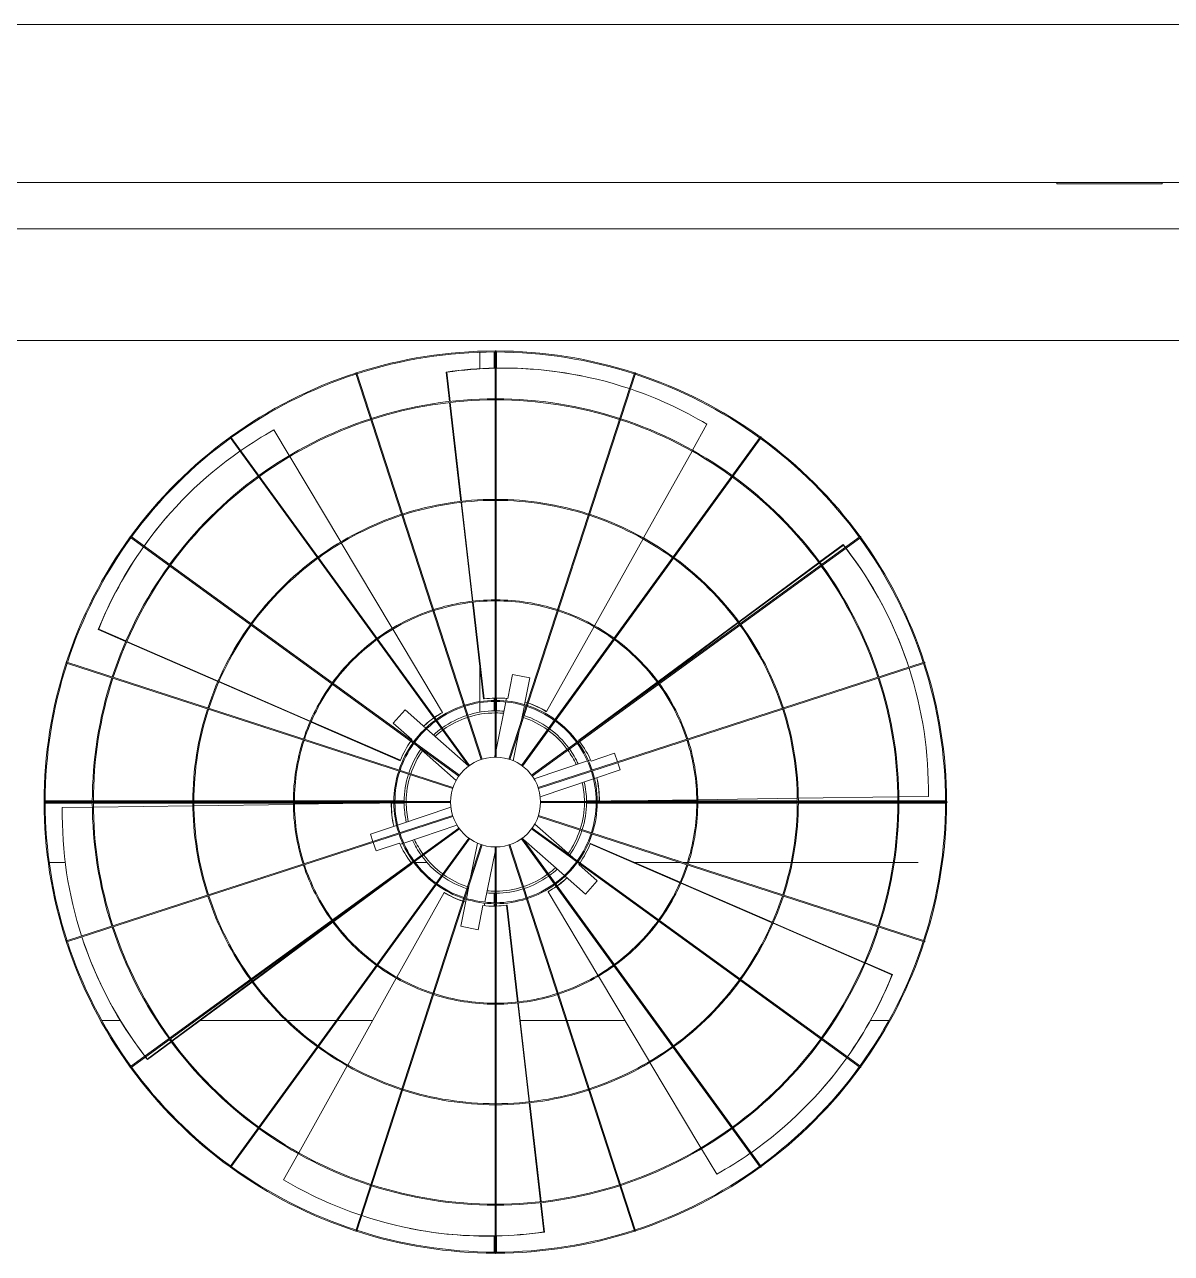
# Model space of a CAD drawing. Header units: millimetres. Extents: x -312439 to 477422, y -331570 to 212570.
# Drawn here: x 347127 to 348215, y 203168 to 204335 of the extents above; entities that cross this region are included whole.
import ezdxf

# ---------------------------------------------------------------- set-up
doc = ezdxf.new("R2010")
doc.units = ezdxf.units.MM
doc.layers.add("MS-110TR'S", color=3, linetype='Continuous', lineweight=5)

msp = doc.modelspace()

# ---------------------------------------------------------------- linework, layer by layer
at = {"color": 7, "linetype": 'Continuous', "lineweight": 0}
msp.add_line((342206.047, 204334.812, 0), (351809.752, 204334.812, 0), dxfattribs=at)
at = {"layer": "MS-110TR'S", "color": 3, "linetype": 'Continuous', "lineweight": 0}
for p, q in [((342257.014, 204184.812, 0), (351659.752, 204184.812, 0)), ((348106.558, 204184.812, 0), (348106.558, 204183.812, 0)), ((348106.558, 204183.812, 0), (348206.558, 204183.812, 0)), ((348206.558, 204183.812, 0), (348206.558, 204184.812, 0)), ((346959.383, 204140.812, 0), (351658.752, 204140.812, 0)), ((346958.383, 204034.812, 0), (351658.752, 204034.812, 0)), ((347558.927, 204023.797, 0), (347558.927, 204008.221, 0)), ((347572.627, 204024.049, 0), (347572.627, 204008.772, 0)), ((347573.377, 204024.8, 0), (347573.377, 203639.548, 0)), ((347574.377, 203639.548, 0), (347574.377, 204024.8, 0)), ((347574.627, 204008.81, 0), (347574.627, 204024.049, 0)), ((347441.171, 204003.702, 0), (347560.22, 203637.306, 0)), ((347442.122, 204004.011, 0), (347561.172, 203637.615, 0)), ((347526.948, 204004.987, 0), (347527.542, 204004.868, 0)), ((347530.14, 203977.083, 0), (347526.948, 204004.987, 0)), ((347527.542, 204004.868, 0), (347530.713, 203977.148, 0)), ((347705.633, 204004.011, 0), (347586.583, 203637.615, 0)), ((347587.534, 203637.306, 0), (347706.584, 204003.702, 0)), ((347655.279, 204001.437, 0), (347654.685, 204001.556, 0)), ((347540.981, 203882.304, 0), (347530.253, 203976.089, 0)), ((347530.826, 203976.155, 0), (347541.554, 203882.37, 0)), ((347378.111, 203925.729, 0), (347363.574, 203950.093, 0)), ((347760.772, 203930.851, 0), (347774.482, 203955.404, 0)), ((347548.4, 203631.107, 0), (347321.955, 203942.783, 0)), ((347322.764, 203943.371, 0), (347549.209, 203631.695, 0)), ((347824.991, 203943.371, 0), (347598.545, 203631.695, 0)), ((347599.354, 203631.107, 0), (347825.8, 203942.783, 0)), ((347426.988, 203843.804, 0), (347378.623, 203924.87, 0)), ((347714.262, 203847.56, 0), (347760.284, 203929.978, 0)), ((347551.822, 203787.526, 0), (347541.094, 203881.311, 0)), ((347541.668, 203881.376, 0), (347552.395, 203787.591, 0)), ((347264.107, 203869.877, 0), (347263.707, 203869.422, 0)), ((347539.074, 203621.56, 0), (347227.399, 203848.005, 0)), ((347227.987, 203848.814, 0), (347539.662, 203622.369, 0)), ((347475.865, 203761.88, 0), (347427.5, 203842.946, 0)), ((347608.093, 203622.369, 0), (347919.768, 203848.814, 0)), ((347608.681, 203621.56, 0), (347920.356, 203848.005, 0)), ((347667.752, 203764.269, 0), (347713.774, 203846.687, 0)), ((347881.323, 203824.785, 0), (347903.708, 203841.365, 0)), ((347903.902, 203840.791, 0), (347881.666, 203824.322, 0)), ((347903.708, 203841.365, 0), (347903.902, 203840.791, 0)), ((347804.663, 203768.007, 0), (347880.519, 203824.19, 0)), ((347880.862, 203823.727, 0), (347805.006, 203767.544, 0)), ((347562.426, 203694.82, 0), (347551.936, 203786.532, 0)), ((347552.509, 203786.597, 0), (347563.02, 203694.701, 0)), ((347196.867, 203760.514, 0), (347197.267, 203760.969, 0)), ((347222.813, 203749.246, 0), (347196.867, 203760.514, 0)), ((347197.267, 203760.969, 0), (347223.043, 203749.775, 0)), ((347523.527, 203681.993, 0), (347476.377, 203761.021, 0)), ((347622.277, 203682.831, 0), (347667.264, 203763.396, 0)), ((347728.002, 203711.229, 0), (347803.859, 203767.412, 0)), ((347804.202, 203766.949, 0), (347728.345, 203710.766, 0)), ((347310.314, 203711.245, 0), (347223.73, 203748.848, 0)), ((347223.96, 203749.377, 0), (347310.544, 203711.774, 0)), ((347533.155, 203609.598, 0), (347166.758, 203728.647, 0)), ((347167.067, 203729.598, 0), (347533.464, 203610.549, 0)), ((347558.927, 203725.414, 0), (347558.927, 203692.235, 0)), ((347980.687, 203729.598, 0), (347614.291, 203610.549, 0)), ((347980.996, 203728.647, 0), (347614.6, 203609.598, 0)), ((347964.8, 203728.452, 0), (347964.606, 203729.026, 0)), ((347397.815, 203673.245, 0), (347311.231, 203710.847, 0)), ((347311.461, 203711.376, 0), (347398.046, 203673.774, 0)), ((347589.97, 203718.096, 0), (347585.372, 203695.141, 0)), ((347589.97, 203718.096, 0), (347606.449, 203714.795, 0)), ((347606.449, 203714.795, 0), (347601.363, 203689.404, 0)), ((347652.835, 203655.557, 0), (347727.199, 203710.634, 0)), ((347727.542, 203710.17, 0), (347655.464, 203656.786, 0)), ((347558.927, 203691.223, 0), (347558.927, 203682.213, 0)), ((347562.426, 203694.82, 0), (347563.02, 203694.701, 0)), ((347572.627, 203695.569, 0), (347572.627, 203693.392, 0)), ((347572.627, 203692.392, 0), (347572.627, 203683.465, 0)), ((347583.457, 203691.919, 0), (347574.377, 203646.589, 0)), ((347574.627, 203693.398, 0), (347574.627, 203695.621, 0)), ((347574.627, 203683.465, 0), (347574.627, 203692.398, 0)), ((347584.127, 203695.262, 0), (347583.655, 203692.904, 0)), ((347601.166, 203688.419, 0), (347598.071, 203672.971, 0)), ((347476.833, 203671.647, 0), (347487.931, 203684.268, 0)), ((347487.931, 203684.268, 0), (347507.561, 203667.006, 0)), ((347523.126, 203681.538, 0), (347523.527, 203681.993, 0)), ((347572.627, 203683.465, 0), (347573.377, 203683.465, 0)), ((347574.377, 203683.465, 0), (347574.627, 203683.465, 0)), ((347621.683, 203682.95, 0), (347622.277, 203682.831, 0)), ((347483.219, 203636.155, 0), (347398.733, 203672.846, 0)), ((347398.963, 203673.375, 0), (347483.619, 203636.61, 0)), ((347476.833, 203671.647, 0), (347494.414, 203656.187, 0)), ((347508.315, 203666.343, 0), (347548.392, 203631.101, 0)), ((347596.381, 203664.534, 0), (347590.686, 203636.1, 0)), ((347652.835, 203655.557, 0), (347653.019, 203655.01, 0)), ((347497.833, 203651.523, 0), (347536.526, 203617.499, 0)), ((347573.377, 203641.597, 0), (347572.966, 203639.541, 0)), ((347686.764, 203643.341, 0), (347664.585, 203635.846, 0)), ((347686.764, 203643.341, 0), (347689.579, 203635.012, 0)), ((347483.219, 203636.155, 0), (347483.619, 203636.61, 0)), ((347661.031, 203635.958, 0), (347610.444, 203618.861, 0)), ((347664.068, 203636.984, 0), (347661.983, 203636.279, 0)), ((347689.9, 203634.064, 0), (347692.145, 203627.419, 0)), ((347666.825, 203618.862, 0), (347616.256, 203601.772, 0)), ((347692.145, 203627.419, 0), (347667.776, 203619.184, 0)), ((347145.97, 203597.392, 0), (347531.222, 203597.392, 0)), ((347531.222, 203596.392, 0), (347145.97, 203596.392, 0)), ((347191.18, 203597.892, 0), (347146.471, 203597.892, 0)), ((347146.471, 203595.892, 0), (347191.18, 203595.892, 0)), ((347286.577, 203597.892, 0), (347192.18, 203597.892, 0)), ((347192.18, 203595.892, 0), (347286.577, 203595.892, 0)), ((347381.975, 203597.892, 0), (347287.577, 203597.892, 0)), ((347287.577, 203595.892, 0), (347381.975, 203595.892, 0)), ((347381.985, 203594.723, 0), (347287.597, 203593.371, 0)), ((347477.374, 203597.892, 0), (347382.975, 203597.892, 0)), ((347382.975, 203595.892, 0), (347463.57, 203595.892, 0)), ((347474.877, 203596.054, 0), (347382.984, 203594.737, 0)), ((347475.071, 203595.48, 0), (347474.877, 203596.054, 0)), ((347474.932, 203595.892, 0), (347477.374, 203595.892, 0)), ((347487.055, 203597.892, 0), (347478.374, 203597.892, 0)), ((347478.374, 203595.892, 0), (347487.055, 203595.892, 0)), ((347487.055, 203597.392, 0), (347487.055, 203597.892, 0)), ((347487.055, 203595.892, 0), (347487.055, 203596.392, 0)), ((347616.533, 203597.392, 0), (348001.785, 203597.392, 0)), ((347616.533, 203596.392, 0), (348001.785, 203596.392, 0)), ((347669.381, 203597.892, 0), (347660.2, 203597.892, 0)), ((347660.2, 203597.892, 0), (347660.2, 203597.392, 0)), ((347660.2, 203596.392, 0), (347660.2, 203595.892, 0)), ((347660.2, 203595.892, 0), (347669.381, 203595.892, 0)), ((347672.323, 203597.892, 0), (347670.381, 203597.892, 0)), ((347670.381, 203595.892, 0), (347764.78, 203595.892, 0)), ((347672.184, 203598.304, 0), (347672.378, 203597.73, 0)), ((347672.378, 203597.73, 0), (347764.77, 203599.054, 0)), ((347764.78, 203597.892, 0), (347683.685, 203597.892, 0)), ((347765.77, 203599.068, 0), (347860.157, 203600.421, 0)), ((347860.177, 203597.892, 0), (347765.78, 203597.892, 0)), ((347765.78, 203595.892, 0), (347860.177, 203595.892, 0)), ((347861.157, 203600.435, 0), (347955.544, 203601.787, 0)), ((347955.574, 203597.892, 0), (347861.177, 203597.892, 0)), ((347861.177, 203595.892, 0), (347955.574, 203595.892, 0)), ((347956.544, 203601.802, 0), (347984.535, 203602.203, 0)), ((348000.784, 203597.892, 0), (347956.574, 203597.892, 0)), ((347956.574, 203595.892, 0), (348000.784, 203595.892, 0)), ((347191.21, 203591.99, 0), (347162.72, 203591.582, 0)), ((347166.758, 203465.137, 0), (347533.155, 203584.186, 0)), ((347533.464, 203583.235, 0), (347167.067, 203464.186, 0)), ((347286.597, 203593.356, 0), (347192.21, 203592.004, 0)), ((347480.893, 203575.079, 0), (347531.48, 203592.175, 0)), ((347614.291, 203583.235, 0), (347980.687, 203464.186, 0)), ((347980.996, 203465.137, 0), (347614.6, 203584.186, 0)), ((347227.399, 203345.779, 0), (347539.074, 203572.224, 0)), ((347539.662, 203571.415, 0), (347227.987, 203344.97, 0)), ((347455.109, 203566.365, 0), (347479.942, 203574.757, 0)), ((347486.658, 203557.973, 0), (347537.227, 203575.063, 0)), ((347608.093, 203571.415, 0), (347919.768, 203344.97, 0)), ((347608.681, 203572.224, 0), (347920.356, 203345.779, 0)), ((347647.044, 203544.351, 0), (347611.065, 203575.99, 0)), ((347321.955, 203251.001, 0), (347548.4, 203562.677, 0)), ((347549.209, 203562.089, 0), (347322.764, 203250.413, 0)), ((347457.405, 203559.573, 0), (347455.109, 203566.365, 0)), ((347824.991, 203250.413, 0), (347598.545, 203562.089, 0)), ((347599.354, 203562.677, 0), (347825.8, 203251.001, 0)), ((347639.198, 203527.214, 0), (347600.212, 203561.496, 0)), ((347441.171, 203190.082, 0), (347560.22, 203556.478, 0)), ((347561.172, 203556.169, 0), (347442.122, 203189.773, 0)), ((347460.49, 203550.443, 0), (347457.725, 203558.626, 0)), ((347482.67, 203557.938, 0), (347460.49, 203550.443, 0)), ((347483.186, 203556.8, 0), (347485.707, 203557.652, 0)), ((347550.07, 203525.238, 0), (347556.609, 203557.885, 0)), ((347563.808, 203501.916, 0), (347573.377, 203549.691, 0)), ((347573.377, 203168.984, 0), (347573.377, 203554.236, 0)), ((347574.377, 203554.236, 0), (347574.377, 203168.984, 0)), ((347705.633, 203189.773, 0), (347586.583, 203556.169, 0)), ((347587.534, 203556.478, 0), (347706.584, 203190.082, 0)), ((347664.036, 203557.629, 0), (347663.636, 203557.174, 0)), ((347748.712, 203520.226, 0), (347663.636, 203557.174, 0)), ((347664.036, 203557.629, 0), (347748.943, 203520.755, 0)), ((347165.539, 203539.437, 0), (347150.351, 203539.437, 0)), ((347494.42, 203538.227, 0), (347420.379, 203483.389, 0)), ((347493.947, 203539.437, 0), (347493.731, 203539.437, 0)), ((347494.42, 203538.227, 0), (347494.334, 203538.482, 0)), ((347496.335, 203539.437, 0), (347495.648, 203539.437, 0)), ((347508.861, 203539.437, 0), (347497.583, 203539.437, 0)), ((347652.841, 203537.597, 0), (347670.422, 203522.137, 0)), ((347654.142, 203539.437, 0), (347653.808, 203539.437, 0)), ((347749.087, 203539.437, 0), (347705.925, 203539.437, 0)), ((347755.931, 203539.437, 0), (347752.324, 203539.437, 0)), ((347854.355, 203539.437, 0), (347756.98, 203539.437, 0)), ((347951.227, 203539.437, 0), (347855.376, 203539.437, 0)), ((347974.764, 203539.437, 0), (347952.238, 203539.437, 0)), ((347659.324, 203509.516, 0), (347639.952, 203526.55, 0)), ((347420.037, 203483.853, 0), (347466.034, 203517.921, 0)), ((347546.118, 203505.507, 0), (347548.38, 203516.8, 0)), ((347670.422, 203522.137, 0), (347659.324, 203509.516, 0)), ((347836.214, 203482.226, 0), (347749.629, 203519.828, 0)), ((347749.86, 203520.357, 0), (347836.444, 203482.754, 0)), ((347524.978, 203510.953, 0), (347480.11, 203430.602, 0)), ((347525.572, 203510.834, 0), (347524.978, 203510.953, 0)), ((347540.806, 203478.989, 0), (347545.92, 203504.522, 0)), ((347563.128, 203498.522, 0), (347563.61, 203500.931, 0)), ((347573.377, 203510.32, 0), (347572.627, 203510.32, 0)), ((347572.627, 203510.32, 0), (347572.627, 203501.392, 0)), ((347574.627, 203510.32, 0), (347574.377, 203510.32, 0)), ((347574.627, 203501.387, 0), (347574.627, 203510.32, 0)), ((347624.128, 203512.246, 0), (347623.728, 203511.791, 0)), ((347623.728, 203511.791, 0), (347671.008, 203432.544, 0)), ((347557.285, 203475.688, 0), (347561.883, 203498.643, 0)), ((347572.627, 203500.392, 0), (347572.627, 203498.163, 0)), ((347574.627, 203498.215, 0), (347574.627, 203500.387, 0)), ((347594.752, 203407.132, 0), (347584.235, 203499.083, 0)), ((347584.829, 203498.964, 0), (347584.235, 203499.083, 0)), ((347584.829, 203498.964, 0), (347595.326, 203407.196, 0)), ((347343.376, 203427.075, 0), (347419.233, 203483.258, 0)), ((347419.575, 203482.794, 0), (347343.719, 203426.611, 0)), ((347557.285, 203475.688, 0), (347540.806, 203478.989, 0)), ((347923.715, 203444.225, 0), (347837.131, 203481.827, 0)), ((347837.361, 203482.356, 0), (347923.945, 203444.754, 0)), ((347182.455, 203465.332, 0), (347182.649, 203464.758, 0)), ((347949.988, 203432.815, 0), (347924.632, 203443.827, 0)), ((347924.863, 203444.355, 0), (347950.388, 203433.27, 0)), ((347671.52, 203431.685, 0), (347719.885, 203350.619, 0)), ((347950.388, 203433.27, 0), (347949.988, 203432.815, 0)), ((347266.716, 203370.297, 0), (347342.572, 203426.48, 0)), ((347342.915, 203426.016, 0), (347267.059, 203369.833, 0)), ((347479.622, 203429.729, 0), (347433.6, 203347.311, 0)), ((347605.594, 203312.352, 0), (347594.866, 203406.138, 0)), ((347595.439, 203406.202, 0), (347606.167, 203312.417, 0)), ((347217.824, 203389.437, 0), (347200.229, 203389.437, 0)), ((347375.119, 203389.437, 0), (347293.528, 203389.437, 0)), ((347422.535, 203389.437, 0), (347376.568, 203389.437, 0)), ((347457.123, 203389.437, 0), (347423.771, 203389.437, 0)), ((347640.758, 203389.437, 0), (347597.357, 203389.437, 0)), ((347696.726, 203389.437, 0), (347641.809, 203389.437, 0)), ((347947.026, 203389.437, 0), (347929.509, 203389.437, 0)), ((347243.353, 203352.993, 0), (347265.912, 203369.702, 0)), ((347266.255, 203369.238, 0), (347243.547, 203352.419, 0)), ((347243.547, 203352.419, 0), (347243.353, 203352.993, 0)), ((347720.398, 203349.76, 0), (347768.763, 203268.695, 0)), ((347433.112, 203346.438, 0), (347387.09, 203264.02, 0)), ((347883.148, 203323.907, 0), (347883.548, 203324.362, 0)), ((347616.435, 203217.574, 0), (347605.707, 203311.359, 0)), ((347606.28, 203311.423, 0), (347617.008, 203217.638, 0)), ((347769.275, 203267.836, 0), (347783.68, 203243.691, 0)), ((347386.602, 203263.147, 0), (347372.772, 203238.38, 0)), ((347619.713, 203188.916, 0), (347616.548, 203216.58, 0)), ((347617.122, 203216.645, 0), (347620.307, 203188.797, 0)), ((347491.976, 203192.347, 0), (347492.57, 203192.228, 0)), ((347620.307, 203188.797, 0), (347619.713, 203188.916, 0)), ((347572.627, 203184.974, 0), (347572.627, 203169.735, 0)), ((347574.627, 203169.735, 0), (347574.627, 203185.013, 0))]:
    msp.add_line(p, q, dxfattribs=at)
msp.add_circle((347573.877, 203596.892, 0), 42.659, dxfattribs=at)
for centre, radius, start, end in [((347573.627, 203596.892, 0), 428.158, 90.024494, 107.917544), ((347573.627, 203596.892, 0), 427.158, 90.033533, 107.901042), ((347573.877, 204024.8, 0), 0.5, 0, 180), ((347573.627, 203596.892, 0), 428.158, 72.030975, 89.908558), ((347573.627, 203596.892, 0), 427.158, 72.035174, 89.899401), ((347573.627, 203596.892, 0), 428.158, 108.018773, 125.932197), ((347573.627, 203596.892, 0), 427.158, 108.035174, 125.905805), ((347441.647, 204003.857, 0), 0.5, 18, 198), ((347706.108, 204003.857, 0), 0.5, 342, 162), ((347573.627, 203596.892, 0), 427.158, 54.039937, 71.901042), ((347573.627, 203596.892, 0), 428.158, 54.03841, 71.905364), ((347573.877, 203596.892, 0), 382.698, 90.074858, 107.925142), ((347573.877, 203596.892, 0), 382.698, 72.074858, 89.925142), ((347573.877, 203596.892, 0), 381.698, 90.075054, 107.924946), ((347573.877, 203596.892, 0), 381.698, 72.075054, 89.924946), ((347573.877, 203596.892, 0), 382.698, 108.074858, 125.925142), ((347573.877, 203596.892, 0), 381.698, 108.075054, 125.924946), ((347573.877, 203596.892, 0), 381.698, 54.075054, 71.924946), ((347573.877, 203596.892, 0), 382.698, 54.074858, 71.925142), ((347573.627, 203596.892, 0), 428.158, 126.013622, 143.951759), ((347573.627, 203596.892, 0), 427.158, 126.039937, 143.913223), ((347322.359, 203943.077, 0), 0.5, 36, 216), ((347825.395, 203943.077, 0), 0.5, 324, 144), ((347573.627, 203596.892, 0), 427.158, 36.047356, 53.905805), ((347573.627, 203596.892, 0), 428.158, 36.046941, 53.907446), ((347573.877, 203596.892, 0), 382.698, 126.074858, 143.925142), ((347573.877, 203596.892, 0), 381.698, 126.075054, 143.924946), ((347573.877, 203596.892, 0), 381.698, 36.075054, 53.924946), ((347573.877, 203596.892, 0), 382.698, 36.074858, 53.925142), ((347573.877, 203596.892, 0), 287.302, 90.099714, 107.900286), ((347573.877, 203596.892, 0), 286.302, 90.100062, 107.899938), ((347573.877, 203596.892, 0), 287.302, 72.099714, 89.900286), ((347573.877, 203596.892, 0), 286.302, 72.100062, 89.899938), ((347573.877, 203596.892, 0), 287.302, 108.099714, 125.900286), ((347573.877, 203596.892, 0), 286.302, 108.100062, 125.899938), ((347573.877, 203596.892, 0), 286.302, 54.100062, 71.899938), ((347573.877, 203596.892, 0), 287.302, 54.099714, 71.900286), ((347573.627, 203596.892, 0), 428.158, 144.008871, 161.974926), ((347573.627, 203596.892, 0), 427.158, 144.047356, 161.922571), ((347227.693, 203848.41, 0), 0.5, 54, 234), ((347573.627, 203596.892, 0), 427.158, 18.056704, 35.913223), ((347920.062, 203848.41, 0), 0.5, 306, 126), ((347573.627, 203596.892, 0), 428.158, 18.056552, 35.913726), ((347573.877, 203596.892, 0), 287.302, 126.099714, 143.900286), ((347573.877, 203596.892, 0), 286.302, 126.100062, 143.899938), ((347573.877, 203596.892, 0), 286.302, 36.100062, 53.899938), ((347573.877, 203596.892, 0), 287.302, 36.099714, 53.900286), ((347573.877, 203596.892, 0), 382.698, 144.074858, 161.925142), ((347573.877, 203596.892, 0), 381.698, 144.075054, 161.924946), ((347573.877, 203596.892, 0), 381.698, 18.075054, 35.924946), ((347573.877, 203596.892, 0), 382.698, 18.074858, 35.925142), ((347573.877, 203596.892, 0), 191.905, 90.149282, 107.850718), ((347573.877, 203596.892, 0), 190.905, 90.150064, 107.849936), ((347573.877, 203596.892, 0), 191.905, 72.149282, 89.850718), ((347573.877, 203596.892, 0), 190.905, 72.150064, 89.849936), ((347573.877, 203596.892, 0), 191.905, 108.149282, 125.850718), ((347573.877, 203596.892, 0), 190.905, 108.150064, 125.849936), ((347573.877, 203596.892, 0), 190.905, 54.150064, 71.849936), ((347573.877, 203596.892, 0), 191.905, 54.149282, 71.850718), ((347573.877, 203596.892, 0), 287.302, 144.099714, 161.900286), ((347573.877, 203596.892, 0), 286.302, 144.100062, 161.899938), ((347573.877, 203596.892, 0), 286.302, 18.100062, 35.899938), ((347573.877, 203596.892, 0), 287.302, 18.099714, 35.900286), ((347573.877, 203596.892, 0), 191.905, 126.149282, 143.850718), ((347573.877, 203596.892, 0), 190.905, 126.150064, 143.849936), ((347573.877, 203596.892, 0), 190.905, 36.150064, 53.849936), ((347573.877, 203596.892, 0), 191.905, 36.149282, 53.850718), ((347573.627, 203596.892, 0), 428.158, 162.004374, 197.995626), ((347573.627, 203596.892, 0), 427.158, 162.056704, 179.932934), ((347166.913, 203729.123, 0), 0.5, 72, 252), ((347573.627, 203596.892, 0), 427.158, 0.067066, 17.922571), ((347980.842, 203729.123, 0), 0.5, 288, 108), ((347573.627, 203596.892, 0), 428.158, 0.06691, 17.922771), ((347573.877, 203596.892, 0), 382.698, 162.074858, 179.925142), ((347573.877, 203596.892, 0), 381.698, 162.075054, 179.924946), ((347573.877, 203596.892, 0), 381.698, 0.075054, 17.924946), ((347573.877, 203596.892, 0), 382.698, 0.074858, 17.925142), ((347573.877, 203596.892, 0), 191.905, 144.149282, 161.850718), ((347573.877, 203596.892, 0), 190.905, 144.150064, 161.849936), ((347573.877, 203596.892, 0), 190.905, 18.150064, 35.849936), ((347573.877, 203596.892, 0), 191.905, 18.149282, 35.850718), ((347573.877, 203596.892, 0), 96.508, 108.296845, 125.703155), ((347573.877, 203596.892, 0), 95.508, 108.299953, 125.700047), ((347573.877, 203596.892, 0), 96.508, 90.296845, 107.703155), ((347573.877, 203596.892, 0), 95.508, 90.299953, 107.700047), ((347573.877, 203596.892, 0), 96.508, 72.296845, 89.703155), ((347573.877, 203596.892, 0), 95.508, 72.299953, 89.700047), ((347573.877, 203596.892, 0), 95.508, 54.299953, 71.700047), ((347573.877, 203596.892, 0), 96.508, 54.296845, 71.703155), ((347573.877, 203596.892, 0), 287.302, 162.099714, 179.900286), ((347573.877, 203596.892, 0), 286.302, 162.100062, 179.899938), ((347573.627, 203596.892, 0), 86.578, 108.173543, 125.535257), ((347573.627, 203596.892, 0), 84.578, 108.177647, 125.524267), ((347573.627, 203596.892, 0), 86.578, 90.165445, 107.511756), ((347573.627, 203596.892, 0), 84.578, 90.169358, 107.500211), ((347573.627, 203596.892, 0), 86.578, 84.656808, 89.503658), ((347573.627, 203596.892, 0), 84.578, 84.798838, 89.491921), ((347573.627, 203596.892, 0), 84.578, 72.177647, 72.547384), ((347573.627, 203596.892, 0), 86.578, 72.173543, 72.689414), ((347573.627, 203596.892, 0), 84.578, 54.201702, 71.500211), ((347573.627, 203596.892, 0), 86.578, 54.197043, 71.511756), ((347573.877, 203596.892, 0), 286.302, 0.100062, 17.899938), ((347573.877, 203596.892, 0), 287.302, 0.099714, 17.900286), ((347573.877, 203596.892, 0), 96.508, 126.296845, 143.703155), ((347573.877, 203596.892, 0), 95.508, 126.299953, 143.700047), ((347573.627, 203596.892, 0), 86.578, 126.197043, 132.689414), ((347573.627, 203596.892, 0), 84.578, 126.201702, 132.547384), ((347573.627, 203596.892, 0), 84.578, 36.23917, 53.524267), ((347573.627, 203596.892, 0), 86.578, 36.233645, 53.535257), ((347573.877, 203596.892, 0), 95.508, 36.299953, 53.700047), ((347573.877, 203596.892, 0), 96.508, 36.296845, 53.703155), ((347573.877, 203596.892, 0), 191.905, 162.149282, 179.850718), ((347573.877, 203596.892, 0), 190.905, 162.150064, 179.849936), ((347573.877, 203596.892, 0), 96.508, 144.296845, 161.703155), ((347573.877, 203596.892, 0), 95.508, 144.299953, 161.700047), ((347573.877, 203596.892, 0), 95.508, 18.299953, 35.700047), ((347573.877, 203596.892, 0), 96.508, 18.296845, 35.703155), ((347573.877, 203596.892, 0), 190.905, 0.150064, 17.849936), ((347573.877, 203596.892, 0), 191.905, 0.149282, 17.850718), ((347573.627, 203596.892, 0), 86.578, 144.656808, 161.617982), ((347573.627, 203596.892, 0), 84.578, 144.798838, 161.608948), ((347573.627, 203596.892, 0), 84.578, 24.798838, 35.561735), ((347573.627, 203596.892, 0), 86.578, 24.656808, 35.57186), ((347573.877, 203596.892, 0), 96.508, 162.296845, 179.703155), ((347573.877, 203596.892, 0), 95.508, 162.299953, 179.700047), ((347573.627, 203596.892, 0), 86.578, 162.279766, 179.669108), ((347573.627, 203596.892, 0), 84.578, 162.286382, 179.661283), ((347573.877, 203596.892, 0), 95.508, 0.299953, 17.700047), ((347573.877, 203596.892, 0), 96.508, 0.296845, 17.703155), ((347573.627, 203596.892, 0), 84.578, 0.338717, 12.547384), ((347573.627, 203596.892, 0), 86.578, 0.330892, 12.689414), ((347145.97, 203596.892, 0), 0.5, 90, 270), ((347573.627, 203596.892, 0), 427.158, 180.067066, 197.943296), ((347573.877, 203596.892, 0), 382.698, 180.074858, 197.925142), ((347573.877, 203596.892, 0), 381.698, 180.075054, 197.924946), ((347573.877, 203596.892, 0), 287.302, 180.099714, 197.900286), ((347573.877, 203596.892, 0), 286.302, 180.100062, 197.899938), ((347573.877, 203596.892, 0), 191.905, 180.149282, 197.850718), ((347573.877, 203596.892, 0), 190.905, 180.150064, 197.849936), ((347573.877, 203596.892, 0), 96.508, 180.296845, 197.703155), ((347573.877, 203596.892, 0), 95.508, 180.299953, 197.700047), ((347573.627, 203596.892, 0), 86.578, 180.330892, 192.689414), ((347573.627, 203596.892, 0), 84.578, 180.338717, 192.547384), ((347573.627, 203596.892, 0), 84.578, 342.391052, 359.661283), ((347573.627, 203596.892, 0), 86.578, 342.382018, 359.669108), ((347573.877, 203596.892, 0), 95.508, 342.299953, 359.700047), ((347573.877, 203596.892, 0), 96.508, 342.296845, 359.703155), ((347573.877, 203596.892, 0), 190.905, 342.150064, 359.849936), ((347573.877, 203596.892, 0), 191.905, 342.149282, 359.850718), ((347573.877, 203596.892, 0), 286.302, 342.100062, 359.899938), ((347573.877, 203596.892, 0), 287.302, 342.099714, 359.900286), ((347573.877, 203596.892, 0), 381.698, 342.075054, 359.924946), ((347573.877, 203596.892, 0), 382.698, 342.074858, 359.925142), ((347573.627, 203596.892, 0), 427.158, 342.077429, 359.932934), ((347573.627, 203596.892, 0), 428.158, 342.077229, 359.93309), ((348001.785, 203596.892, 0), 0.5, 270, 90), ((347573.877, 203596.892, 0), 96.508, 198.296845, 215.703155), ((347573.877, 203596.892, 0), 95.508, 198.299953, 215.700047), ((347573.627, 203596.892, 0), 86.578, 204.656808, 215.766355), ((347573.627, 203596.892, 0), 84.578, 204.798838, 215.76083), ((347573.627, 203596.892, 0), 84.578, 324.798838, 341.713618), ((347573.627, 203596.892, 0), 86.578, 324.656808, 341.720234), ((347573.877, 203596.892, 0), 95.508, 324.299953, 341.700047), ((347573.877, 203596.892, 0), 96.508, 324.296845, 341.703155), ((347573.877, 203596.892, 0), 191.905, 198.149282, 215.850718), ((347573.877, 203596.892, 0), 190.905, 198.150064, 215.849936), ((347573.877, 203596.892, 0), 96.508, 216.296845, 233.703155), ((347573.877, 203596.892, 0), 95.508, 216.299953, 233.700047), ((347573.627, 203596.892, 0), 86.578, 216.42814, 233.802957), ((347573.627, 203596.892, 0), 84.578, 216.438265, 233.798298), ((347573.877, 203596.892, 0), 95.508, 306.299953, 323.700047), ((347573.877, 203596.892, 0), 96.508, 306.296845, 323.703155), ((347573.877, 203596.892, 0), 190.905, 324.150064, 341.849936), ((347573.877, 203596.892, 0), 191.905, 324.149282, 341.850718), ((347573.627, 203596.892, 0), 86.578, 234.464743, 251.826457), ((347573.627, 203596.892, 0), 84.578, 234.475733, 251.822353), ((347573.627, 203596.892, 0), 84.578, 288.499789, 305.798298), ((347573.627, 203596.892, 0), 86.578, 288.488244, 305.802957), ((347573.627, 203596.892, 0), 84.578, 306.475733, 312.547384), ((347573.627, 203596.892, 0), 86.578, 306.464743, 312.689414), ((347573.877, 203596.892, 0), 96.508, 234.296845, 251.703155), ((347573.877, 203596.892, 0), 95.508, 234.299953, 251.700047), ((347573.627, 203596.892, 0), 86.578, 252.488244, 252.689414), ((347573.627, 203596.892, 0), 84.578, 252.499789, 252.547384), ((347573.627, 203596.892, 0), 84.578, 264.798838, 269.830642), ((347573.627, 203596.892, 0), 84.578, 270.508079, 287.822353), ((347573.627, 203596.892, 0), 86.578, 270.496342, 287.826457), ((347573.877, 203596.892, 0), 95.508, 288.299953, 305.700047), ((347573.877, 203596.892, 0), 96.508, 288.296845, 305.703155), ((347573.877, 203596.892, 0), 287.302, 198.099714, 215.900286), ((347573.877, 203596.892, 0), 286.302, 198.100062, 215.899938), ((347573.877, 203596.892, 0), 96.508, 252.296845, 269.703155), ((347573.877, 203596.892, 0), 95.508, 252.299953, 269.700047), ((347573.627, 203596.892, 0), 86.578, 264.656808, 269.834555), ((347573.877, 203596.892, 0), 95.508, 270.299953, 287.700047), ((347573.877, 203596.892, 0), 96.508, 270.296845, 287.703155), ((347573.877, 203596.892, 0), 286.302, 324.100062, 341.899938), ((347573.877, 203596.892, 0), 287.302, 324.099714, 341.900286), ((347573.877, 203596.892, 0), 382.698, 198.074858, 215.925142), ((347573.877, 203596.892, 0), 381.698, 198.075054, 215.924946), ((347573.877, 203596.892, 0), 191.905, 216.149282, 233.850718), ((347573.877, 203596.892, 0), 190.905, 216.150064, 233.849936), ((347573.877, 203596.892, 0), 190.905, 306.150064, 323.849936), ((347573.877, 203596.892, 0), 191.905, 306.149282, 323.850718), ((347573.877, 203596.892, 0), 381.698, 324.075054, 341.924946), ((347573.877, 203596.892, 0), 382.698, 324.074858, 341.925142), ((347166.913, 203464.661, 0), 0.5, 108, 288), ((347573.627, 203596.892, 0), 428.158, 198.025074, 215.991129), ((347573.627, 203596.892, 0), 427.158, 198.077429, 215.952644), ((347573.627, 203596.892, 0), 427.158, 324.086777, 341.943296), ((347573.627, 203596.892, 0), 428.158, 324.086274, 341.943448), ((347980.842, 203464.661, 0), 0.5, 252, 72), ((347573.877, 203596.892, 0), 191.905, 234.149282, 251.850718), ((347573.877, 203596.892, 0), 190.905, 234.150064, 251.849936), ((347573.877, 203596.892, 0), 190.905, 288.150064, 305.849936), ((347573.877, 203596.892, 0), 191.905, 288.149282, 305.850718), ((347573.877, 203596.892, 0), 287.302, 216.099714, 233.900286), ((347573.877, 203596.892, 0), 286.302, 216.100062, 233.899938), ((347573.877, 203596.892, 0), 286.302, 306.100062, 323.899938), ((347573.877, 203596.892, 0), 287.302, 306.099714, 323.900286), ((347573.877, 203596.892, 0), 191.905, 252.149282, 269.850718), ((347573.877, 203596.892, 0), 190.905, 252.150064, 269.849936), ((347573.877, 203596.892, 0), 190.905, 270.150064, 287.849936), ((347573.877, 203596.892, 0), 191.905, 270.149282, 287.850718), ((347573.877, 203596.892, 0), 382.698, 216.074858, 233.925142), ((347573.877, 203596.892, 0), 381.698, 216.075054, 233.924946), ((347573.877, 203596.892, 0), 287.302, 234.099714, 251.900286), ((347573.877, 203596.892, 0), 286.302, 234.100062, 251.899938), ((347573.877, 203596.892, 0), 286.302, 288.100062, 305.899938), ((347573.877, 203596.892, 0), 287.302, 288.099714, 305.900286), ((347573.877, 203596.892, 0), 381.698, 306.075054, 323.924946), ((347573.877, 203596.892, 0), 382.698, 306.074858, 323.925142), ((347227.693, 203345.374, 0), 0.5, 126, 306), ((347573.627, 203596.892, 0), 428.158, 216.048241, 233.986378), ((347573.627, 203596.892, 0), 427.158, 216.086777, 233.960063), ((347573.627, 203596.892, 0), 427.158, 306.094195, 323.952644), ((347573.627, 203596.892, 0), 428.158, 306.092554, 323.953059), ((347920.062, 203345.374, 0), 0.5, 234, 54), ((347573.877, 203596.892, 0), 287.302, 252.099714, 269.900286), ((347573.877, 203596.892, 0), 286.302, 252.100062, 269.899938), ((347573.877, 203596.892, 0), 286.302, 270.100062, 287.899938), ((347573.877, 203596.892, 0), 287.302, 270.099714, 287.900286), ((347573.877, 203596.892, 0), 382.698, 234.074858, 251.925142), ((347573.877, 203596.892, 0), 381.698, 234.075054, 251.924946), ((347573.877, 203596.892, 0), 381.698, 288.075054, 305.924946), ((347573.877, 203596.892, 0), 382.698, 288.074858, 305.925142), ((347322.359, 203250.707, 0), 0.5, 144, 324), ((347573.627, 203596.892, 0), 428.158, 234.067803, 251.981227), ((347573.627, 203596.892, 0), 427.158, 234.094195, 251.964826), ((347573.627, 203596.892, 0), 427.158, 288.098958, 305.960063), ((347573.627, 203596.892, 0), 428.158, 288.094636, 305.96159), ((347825.395, 203250.707, 0), 0.5, 216, 36), ((347573.877, 203596.892, 0), 382.698, 252.074858, 269.925142), ((347573.877, 203596.892, 0), 381.698, 252.075054, 269.924946), ((347573.877, 203596.892, 0), 381.698, 270.075054, 287.924946), ((347573.877, 203596.892, 0), 382.698, 270.074858, 287.925142), ((347441.647, 203189.928, 0), 0.5, 162, 342), ((347573.627, 203596.892, 0), 428.158, 252.082456, 269.975506), ((347573.627, 203596.892, 0), 427.158, 252.098958, 269.966467), ((347573.627, 203596.892, 0), 428.158, 270.091442, 287.969025), ((347573.627, 203596.892, 0), 427.158, 270.100599, 287.964826), ((347706.108, 203189.928, 0), 0.5, 198, 18), ((347573.877, 203168.984, 0), 0.5, 180, 0)]:
    msp.add_arc(centre, radius, start, end, dxfattribs=at)
for centre, major_axis, start_param, end_param in [((347573.627, 203596.892, 0), (81.057, 404.664), 0.2078073, 0.32590727), ((347574.222, 203596.773, 0), (81.057, 404.664), 0.20931516, 0.32590727), ((347574.222, 203596.773, 0), (81.057, 404.664), 6.16322366, 6.48996283), ((347573.627, 203596.892, 0), (81.057, 404.664), 0, 0.20526967), ((347574.222, 203596.773, 0), (81.057, 404.664), 5.95727804, 6.16068281), ((347574.028, 203597.347, 0), (-309.921, 272.53), 5.95727804, 6.05118317), ((347574.028, 203597.347, 0), (-309.921, 272.53), 6.05371958, 6.38060415), ((347573.627, 203596.892, 0), (-309.921, 272.53), 0, 0.09588536), ((347573.627, 203596.892, 0), (390.978, 132.134), 0.3172674, 0.32590727), ((347573.821, 203596.318, 0), (390.978, 132.134), 0.31873174, 0.32590727), ((347573.627, 203596.892, 0), (-309.921, 272.53), 0.09842683, 0.32590727), ((347574.028, 203597.347, 0), (-309.921, 272.53), 0.09996031, 0.32590727), ((347573.821, 203596.318, 0), (390.978, 132.134), 6.27347339, 6.59938579), ((347573.627, 203596.892, 0), (390.978, 132.134), 0, 0.31473615), ((347573.821, 203596.318, 0), (390.978, 132.134), 5.95727804, 6.27093083), ((347574.222, 203596.773, 0), (19.451, 97.105), 0.21610048, 0.32590727), ((347574.222, 203596.773, 0), (19.451, 97.105), 0.08898637, 0.20552527), ((347573.627, 203596.892, 0), (19.451, 97.105), 6.16380472, 6.18740867), ((347574.222, 203596.773, 0), (19.451, 97.105), 6.17017799, 6.19385728), ((347573.627, 203596.892, 0), (19.451, 97.105), 5.95727804, 6.15321616), ((347574.222, 203596.773, 0), (19.451, 97.105), 5.95727804, 6.15958939), ((347574.028, 203597.347, 0), (-74.37, 65.397), 6.06086145, 6.19385728), ((347573.627, 203596.892, 0), (-74.37, 65.397), 6.05461193, 6.18740867), ((347574.028, 203597.347, 0), (-74.37, 65.397), 5.95727804, 6.0502913), ((347573.627, 203596.892, 0), (-74.37, 65.397), 5.95727804, 6.04404185), ((347574.028, 203597.347, 0), (-74.37, 65.397), 0.10765943, 0.32590727), ((347574.028, 203597.347, 0), (-74.37, 65.397), 0.08898637, 0.09706817), ((347573.821, 203596.318, 0), (93.82, 31.707), 0.08898637, 0.31565174), ((347573.627, 203596.892, 0), (93.82, 31.707), 5.95727804, 6.18740867), ((347573.821, 203596.318, 0), (93.82, 31.707), 5.95727804, 6.19385728), ((347573.433, 203597.466, 0), (-93.82, -31.707), 5.95727804, 6.19385728), ((347573.627, 203596.892, 0), (-93.82, -31.707), 5.95727804, 6.18740867), ((347573.433, 203597.466, 0), (-390.978, -132.134), 5.95727804, 6.27132368), ((347573.433, 203597.466, 0), (-93.82, -31.707), 0.08898637, 0.31875187), ((347573.227, 203596.437, 0), (74.37, -65.397), 0.11077229, 0.32590727), ((347573.227, 203596.437, 0), (74.37, -65.397), 0.08898637, 0.10018082), ((347573.627, 203596.892, 0), (74.37, -65.397), 6.05888766, 6.18740867), ((347573.227, 203596.437, 0), (74.37, -65.397), 6.0651374, 6.19385728), ((347573.227, 203596.437, 0), (74.37, -65.397), 5.95727804, 6.05456696), ((347573.627, 203596.892, 0), (74.37, -65.397), 5.95727804, 6.04831757), ((347573.033, 203597.011, 0), (-19.451, -97.105), 5.95727804, 6.16462452), ((347573.627, 203596.892, 0), (-19.451, -97.105), 5.95727804, 6.15825136), ((347573.033, 203597.011, 0), (-19.451, -97.105), 6.17521346, 6.19385728), ((347573.627, 203596.892, 0), (-19.451, -97.105), 6.16883991, 6.18740867), ((347573.033, 203597.011, 0), (-19.451, -97.105), 0.08898637, 0.21081282), ((347573.033, 203597.011, 0), (-19.451, -97.105), 0.22138839, 0.32590727), ((347573.433, 203597.466, 0), (-390.978, -132.134), 6.27386624, 6.60012971), ((347573.627, 203596.892, 0), (-390.978, -132.134), 0, 0.31548007), ((347573.227, 203596.437, 0), (309.921, -272.53), 0.10070723, 0.32590727), ((347573.627, 203596.892, 0), (309.921, -272.53), 0.09917375, 0.32590727), ((347573.627, 203596.892, 0), (-390.978, -132.134), 0.31801132, 0.32590727), ((347573.433, 203597.466, 0), (-390.978, -132.134), 0.31947566, 0.32590727), ((347573.227, 203596.437, 0), (309.921, -272.53), 6.05474559, 6.38135106), ((347573.627, 203596.892, 0), (309.921, -272.53), 0, 0.09663228), ((347573.227, 203596.437, 0), (309.921, -272.53), 5.95727804, 6.05220917), ((347573.033, 203597.011, 0), (-81.057, -404.664), 5.95727804, 6.16189106), ((347573.033, 203597.011, 0), (-81.057, -404.664), 6.16443191, 6.49123165), ((347573.627, 203596.892, 0), (-81.057, -404.664), 0, 0.20653849), ((347573.033, 203597.011, 0), (-81.057, -404.664), 0.21058398, 0.32590727), ((347573.627, 203596.892, 0), (-81.057, -404.664), 0.20907612, 0.32590727)]:
    msp.add_ellipse(centre, major_axis=major_axis, ratio=0.95299045, start_param=start_param, end_param=end_param, dxfattribs=at)

doc.saveas('drawing.dxf')
